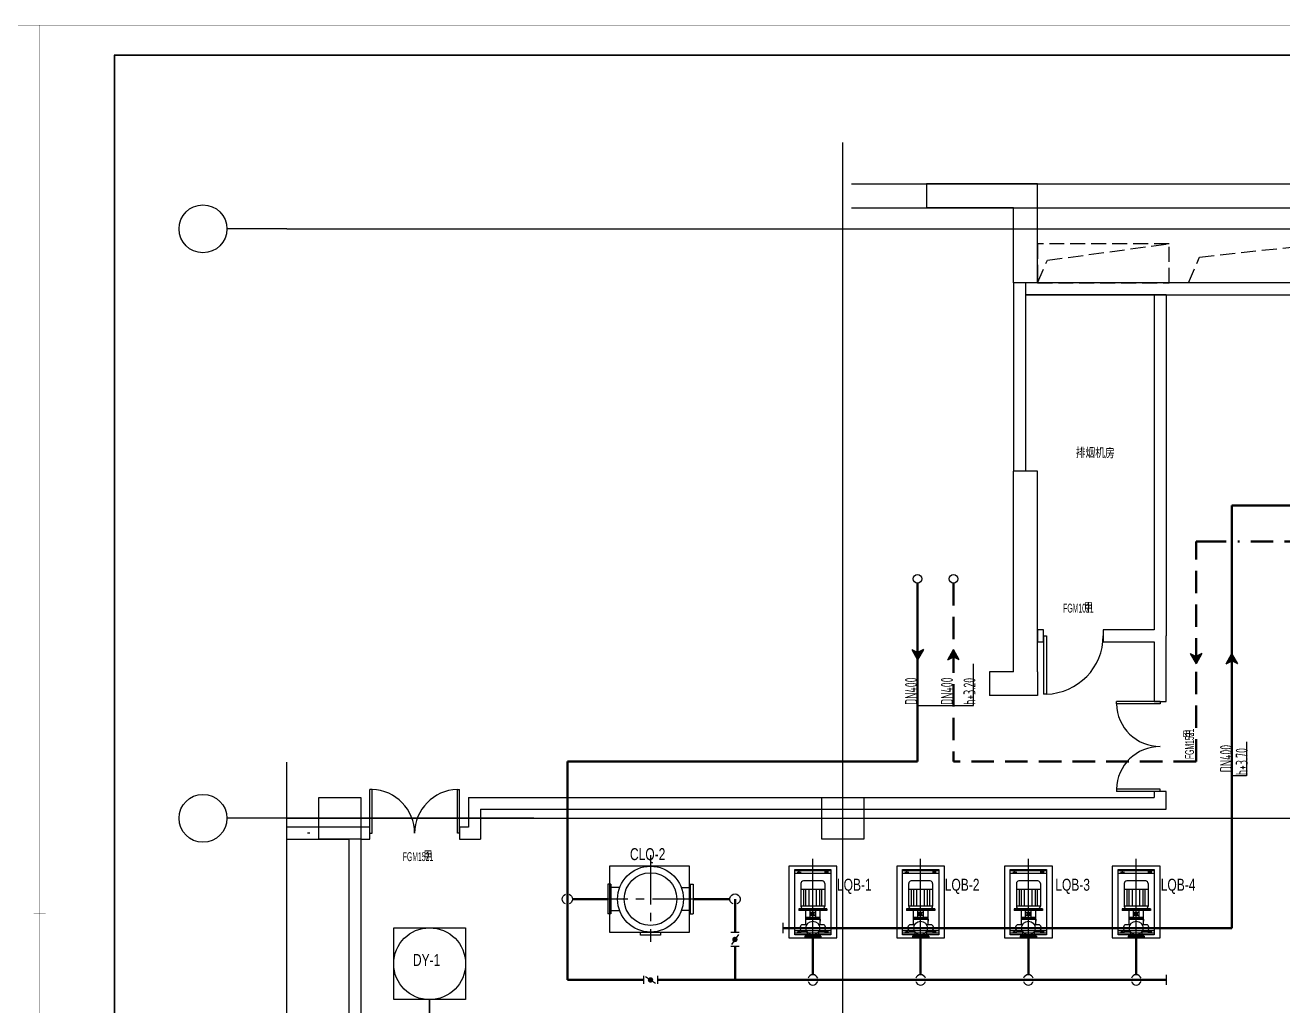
# Model space of a CAD drawing. Extents: x -253824 to 107923, y -224968 to 180578.
# Drawn here: x -212017 to -191013, y 71089 to 87477 of the extents above; entities that cross this region are included whole.
import ezdxf
from ezdxf.enums import TextEntityAlignment as Align

# ---------------------------------------------------------------- set-up
doc = ezdxf.new("R2010")
doc.units = 0
doc.header["$LTSCALE"] = 1000
doc.header["$MEASUREMENT"] = 0
for name, pattern in [('CENTER', [2, 1.25, -0.25, 0.25, -0.25]), ('CENTER2', [1.125, 0.75, -0.125, 0.125, -0.125]), ('DASH', [0.35, 0.25, -0.1]), ('DASHED', [0.75, 0.5, -0.25]), ('HIDDEN', [0.375, 0.25, -0.125])]:
    doc.linetypes.add(name, pattern=pattern)
doc.layers.get('0').update_dxf_attribs({"linetype": 'CONTINUOUS'})
for name, color, linetype in [('00-风量计算', 6, 'CONTINUOUS'), ('02-TEXT_房间', 7, 'CONTINUOUS'), ('A-TECH_结构', 21, 'CONTINUOUS'), ('A_STR-砌块墙', 121, 'CONTINUOUS'), ('A_STR-砼墙', 51, 'CONTINUOUS'), ('A_STR-砼柱', 51, 'CONTINUOUS'), ('AC_KTSG', 5, 'HIDDEN'), ('ACS_COM', 7, 'CONTINUOUS'), ('ACS_COM_BZ', 3, 'CONTINUOUS'), ('ACS_KT_FM', 3, 'CONTINUOUS'), ('AXIS', 3, 'CONTINUOUS'), ('AXIS_TEXT', 7, 'CONTINUOUS'), ('DEVICE', 2, 'CONTINUOUS'), ('DOOR_FIRE', 220, 'CONTINUOUS'), ('DOOR_FIRE_TEXT', 7, 'CONTINUOUS'), ('DOTE', 1, 'CONTINUOUS'), ('WALL', 9, 'CONTINUOUS'), ('改造', 7, 'CONTINUOUS')]:
    doc.layers.add(name, color=color, linetype=linetype)
doc.layers.add('ACS_KT_QG', color=4, linetype='CONTINUOUS', lineweight=50)
doc.layers.add('ACS_KT_QH', color=4, linetype='DASHED', lineweight=50)
doc.styles.add('_TCH_SPACE', font='ros.shx', dxfattribs={"width": 0.75, "height": 5, "bigfont": 'jd.shx'})
doc.styles.add('_TCH_WINDOW', font='ros.shx', dxfattribs={"width": 0.65, "height": 3.5, "bigfont": 'jd.shx'})
doc.styles.add('COMPLEX', font='COMPLEX')
doc.styles.add('HZF', font='ros.shx', dxfattribs={"width": 0.75, "bigfont": 'jd.shx'})
doc.styles.add('等高', font='ros1.shx', dxfattribs={"width": 0.7, "bigfont": 'jd.shx'})

# ---------------------------------------------------------------- blocks, each defined once
blk = doc.blocks.new('图框-A1')
for points, const_width in [([(0, 0), (841, 0), (841, 594), (0, 594)], 0.05), ([(766, 584), (25, 584), (25, 10), (766, 10)], 0.5)]:
    blk.add_lwpolyline(points, close=True, dxfattribs=dict(const_width=const_width))
at = {"const_width": 0.05}
for points in [[(0, 297), (2, 297)], [(841, 297), (839, 297)]]:
    blk.add_lwpolyline(points, dxfattribs=at)
blk = doc.blocks.new('_FZHK')
blk.add_lwpolyline([(-0.5, -0.5), (0.5, -0.5), (0.5, 0.5), (-0.5, 0.5)], close=True)
blk = doc.blocks.new('_AXISO')
blk.add_circle((0, 0), 0.5)
at = {"layer": 'AXIS_TEXT', "style": 'COMPLEX', "width": 1.041667}
blk.add_attdef('A', text='', height=0.56, dxfattribs=at).set_placement((-0.25, -0.28), (0.25, -0.28), align=Align.FIT)
blk = doc.blocks.new('l')
at = {"layer": 'A-TECH_结构', "linetype": 'DASH'}
for points in [[(-5150, 18300), (-4982, 18677), (-2950, 18950)], [(-2625, 18300), (-2444, 18728), (-400, 18950)]]:
    blk.add_lwpolyline(points, dxfattribs=at)
blk.add_lwpolyline([(-5150, 18300), (-2950, 18300), (-2950, 18950), (-5150, 18950)], close=True, dxfattribs=at)
at = {"layer": 'A_STR-砌块墙'}
for p, q in [((-5550, 18300), (-5550, 15150)), ((-5350, 18300), (-5550, 18300)), ((-5350, 18300), (-5350, 15150)), ((0, 18300), (-5350, 18300)), ((-5350, 18300), (-5350, 18100)), ((-3000, 18100), (-5350, 18100)), ((-5350, 18100), (0, 18100)), ((-3200, 18100), (-3200, 12500)), ((-3000, 18100), (-3000, 12400)), ((-5350, 15150), (-5550, 15150)), ((-5050, 12500), (-5150, 12500)), ((-5150, 12500), (-5150, 12300)), ((-5050, 12300), (-5050, 12500)), ((-3200, 12500), (-4050, 12500)), ((-4050, 12500), (-4050, 12300)), ((-3000, 11300), (-3000, 12400)), ((-5150, 12300), (-5050, 12300)), ((-4050, 12300), (-3200, 12300)), ((-3200, 12300), (-3200, 11300)), ((-3200, 11300), (-3000, 11300)), ((-14650, 9700), (-14550, 9700)), ((-14650, 9700), (-14650, 9500)), ((-14550, 9700), (-3200, 9700)), ((-3000, 9800), (-3200, 9800)), ((-3200, 9800), (-3200, 9700)), ((-3000, 9500), (-3000, 9800)), ((-14650, 9500), (-14650, 9200)), ((-14650, 9500), (-14650, 9500)), ((-14450, 9500), (-14450, 9000)), ((-14450, 9500), (-3000, 9500)), ((-16550, 9200), (-17685, 9200)), ((-16300, 9200), (-16550, 9200)), ((-16300, 9000), (-16300, 9200)), ((-14650, 9200), (-14800, 9200)), ((-14800, 9200), (-14800, 9000)), ((-17685, 9000), (-16650, 9000)), ((-16650, 9000), (-16650, -200)), ((-16450, 9000), (-16300, 9000)), ((-16450, 9000), (-16450, -200)), ((-14800, 9000), (-14450, 9000))]:
    blk.add_line(p, q, dxfattribs=at)
at = {"layer": 'A_STR-砼墙'}
for p, q in [((-8253, 19950), (9620, 19950)), ((-5150, 19950), (-7000, 19950)), ((-7000, 19950), (-7000, 19550)), ((-5150, 18300), (-5150, 19950)), ((-8253, 19550), (9470, 19550)), ((-5550, 19550), (-7000, 19550)), ((-5550, 18300), (-5550, 19550)), ((-5150, 18300), (-5550, 18300)), ((-5550, 11800), (-5550, 15150)), ((-5150, 15150), (-5550, 15150)), ((-5150, 11800), (-5150, 15150)), ((-5550, 11800), (-5950, 11800)), ((-5950, 11800), (-5950, 11400)), ((-5150, 11800), (-5150, 11800)), ((-5150, 11800), (-5150, 11400)), ((-5550, 11400), (-5950, 11400)), ((-5150, 11400), (-5550, 11400))]:
    blk.add_line(p, q, dxfattribs=at)
at = {"layer": 'ACS_COM_BZ'}
blk.add_line((-17685, 4781), (-17685, 10286), dxfattribs=at)
at = {"layer": 'AXIS'}
for p, q in [((-17685, 19200), (-18685, 19200)), ((-17685, 9350), (-18685, 9350))]:
    blk.add_line(p, q, dxfattribs=at)
at = {"layer": 'DOOR_FIRE'}
for p, q in [((-5050, 12400), (-5000, 12400)), ((-5050, 12400), (-5050, 11425)), ((-5000, 12400), (-5000, 11425)), ((-5000, 11425), (-5050, 11425)), ((-3100, 11300), (-3831, 11300)), ((-3831, 11262), (-3831, 11300)), ((-3100, 11262), (-3831, 11262)), ((-3100, 11300), (-3100, 11262)), ((-16300, 9100), (-16300, 9831)), ((-16262, 9831), (-16300, 9831)), ((-16262, 9100), (-16262, 9831)), ((-14837, 9100), (-14837, 9831)), ((-14837, 9831), (-14800, 9831)), ((-14800, 9100), (-14800, 9831)), ((-3100, 9837), (-3831, 9837)), ((-3831, 9837), (-3831, 9800)), ((-3100, 9800), (-3831, 9800)), ((-3100, 9800), (-3100, 9837)), ((-17300, 9100), (-17337, 9100)), ((-16300, 9100), (-16262, 9100)), ((-14800, 9100), (-14837, 9100))]:
    blk.add_line(p, q, dxfattribs=at)
for centre, radius, start, end in [((-5025, 12400), 975, 271.4693, 0), ((-3100, 11281), 731, 181.4693, 270), ((-3100, 9819), 731, 90, 178.5308), ((-16281, 9100), 731, 0, 88.5307), ((-14819, 9100), 731, 91.4693, 180)]:
    blk.add_arc(centre, radius, start, end, dxfattribs=at)
at = {"layer": 'DOTE'}
for p, q in [((-8400, -1506), (-8400, 20645)), ((-17685, 19200), (9770, 19200)), ((-17685, 9350), (9770, 9350))]:
    blk.add_line(p, q, dxfattribs=at)
at = {"layer": 'A_STR-砼柱', "extrusion": (0, 0, -1), "rotation": 270}
for p, xscale, yscale, zscale in [((16800, 9350), 700.0000000003783, 700.0000000003783, -700.0000000003747), ((8400, 9350), 700.0000000001455, 700.0000000001455, -700.0000000001455)]:
    blk.add_blockref('_FZHK', p, dxfattribs=dict(at, xscale=xscale, yscale=yscale, zscale=zscale))
at = {"layer": 'AXIS', "xscale": 800, "yscale": 800, "zscale": 800, "rotation": 270}
for p in [(-19085, 19200), (-19085, 9350)]:
    blk.add_blockref('_AXISO', p, dxfattribs=at)
at = {"layer": '02-TEXT_房间', "color": 6, "style": '_TCH_SPACE', "width": 0.75}
blk.add_text('排烟机房', height=173.6, rotation=359.1019, dxfattribs=at).set_placement((-4511, 15374))
at = {"layer": 'DOOR_FIRE_TEXT', "style": '_TCH_WINDOW'}
for s, height, width, p in [('FGM1021', 148.8, 0.458824, (-4719, 12788)), ('甲', 174, 0.65, (-4370, 12788)), ('FGM1521', 148.8, 0.458824, (-15748, 8635)), ('甲', 174, 0.65, (-15399, 8635))]:
    blk.add_text(s, height=height, dxfattribs=dict(at, width=width)).set_placement(p)
for s, height, width, p in [('甲', 174, 0.65, (-2535, 10688)), ('FGM1521', 148.8, 0.458824, (-2535, 10340))]:
    blk.add_text(s, height=height, rotation=90, dxfattribs=dict(at, width=width)).set_placement(p)
blk = doc.blocks.new('beng')
at = {"layer": 'DEVICE', "color": 7}
for p, q in [((65, -300), (65, 300)), ((65, 229), (105, 229)), ((85, 259), (85, 194)), ((105, -300), (105, 300)), ((455, -234), (455, 234)), ((1054, -300), (1054, 300)), ((1055, 229), (1095, 229)), ((1075, 259), (1075, 194)), ((1095, -300), (1095, 300)), ((0, -134), (0, 134)), ((294, -122), (294, 122)), ((310, -122), (310, 122)), ((326, -122), (326, 122)), ((326, 47), (439, 47)), ((358, -47), (358, 47)), ((358, 22), (408, 22)), ((408, -47), (408, 47)), ((512, -198), (512, 198)), ((512, 150), (789, 150)), ((512, 115), (789, 115)), ((512, 62), (789, 62)), ((789, -198), (789, 198)), ((85, -259), (85, -194)), ((326, -47), (439, -47)), ((358, -22), (408, -22)), ((512, -62), (789, -62)), ((512, -115), (789, -115)), ((512, -150), (789, -150)), ((1075, -259), (1075, -194)), ((65, -229), (105, -229)), ((1054, -229), (1095, -229))]:
    blk.add_line(p, q, dxfattribs=at)
at = {"layer": 'DEVICE', "color": 7, "linetype": 'CENTER', "ltscale": 500}
blk.add_line((-241, 0), (1293, 0), dxfattribs=at)
at = {"layer": 'DEVICE', "color": 7}
blk.add_lwpolyline([(40, 300), (1120, 300), (1120, -300), (40, -300)], close=True, dxfattribs=at)
for centre in [(85, 229), (1075, 229), (85, -229), (1075, -229)]:
    blk.add_circle(centre, 8.14, dxfattribs=at)
at = {"layer": 'WALL', "ltscale": 0.2}
for p, q in [((471, 234), (439, 234)), ((439, -234), (439, 234)), ((471, -234), (471, 234)), ((16, 134), (-16, 134)), ((-16, -134), (-16, 134)), ((16, -134), (16, 134)), ((89, 96), (16, 96)), ((95, 100), (95, 185)), ((205, 100), (205, 185)), ((439, 122), (205, 122)), ((296, 122), (264, 122)), ((471, -142), (471, 142)), ((889, 198), (512, 198)), ((930, -157), (930, 157)), ((16, -134), (-16, -134)), ((16, -134), (3, -134)), ((89, -96), (16, -96)), ((95, -185), (95, -100)), ((205, -185), (205, -100)), ((206, -122), (439, -122)), ((296, -122), (264, -122)), ((296, -122), (283, -122)), ((889, -198), (512, -198)), ((471, -234), (439, -234)), ((471, -234), (458, -234))]:
    blk.add_line(p, q, dxfattribs=at)
blk.add_circle((150, 0), 114, dxfattribs=at)
for centre, radius, start, end in [((150, 144), 68.9, 36.4877, 143.5123), ((512, 157), 40.7, 90, 180), ((889, 157), 40.7, 0, 90), ((150, -144), 68.9, 216.4877, 323.5123), ((512, -157), 40.7, 180, 270), ((889, -157), 40.7, 270, 0)]:
    blk.add_arc(centre, radius, start, end, dxfattribs=at)
blk = doc.blocks.new('H-PICPNT-69')
for start, end in [(19.4712, 160.5288), (199.4712, 340.5288)]:
    blk.add_arc((0, 0), 1.43, start, end)
blk = doc.blocks.new('H-PICPNT-65')
blk.add_circle((1.425, 0), 1.425)
blk = doc.blocks.new('350')
for p, q in [((-650, 225), (-650, -225)), ((-600, 225), (-650, 225)), ((-600, 225), (-600, -225)), ((600, 225), (600, -225)), ((600, 225), (650, 225)), ((650, 225), (650, -225)), ((-468, 175), (-600, 175)), ((-600, 175), (-600, -175)), ((468, 175), (600, 175)), ((600, 175), (600, -175)), ((-600, -175), (-468, -175)), ((600, -175), (468, -175)), ((-600, -225), (-650, -225)), ((600, -225), (650, -225)), ((-150, -550), (-150, -500)), ((-150, -500), (150, -500)), ((150, -550), (-150, -550)), ((150, -500), (150, -550))]:
    blk.add_line(p, q)
for radius in [500, 400]:
    blk.add_circle((0, 0), radius)
at = {"layer": 'ACS_COM_BZ', "color": 8, "linetype": 'CENTER2'}
for p, q in [((0, 666), (0, -650)), ((779, 0), (-747, 0))]:
    blk.add_line(p, q, dxfattribs=at)
blk = doc.blocks.new('H-PICPNT-66')
blk.add_arc((0, 0), 1.43, 199.4712, 160.5288)
blk = doc.blocks.new('H-PICPNT-91')
for p, q in [((-1.48, 0.87), (-1.48, -0.84)), ((1.07, 0.73), (-1.07, -0.7)), ((1.48, 0.87), (1.48, -0.84))]:
    blk.add_line(p, q)
at = {"const_width": 0.566}
blk.add_lwpolyline([(-0.28, 0, 1), (0.28, 0, 1)], format="xyb", close=True, dxfattribs=at)
blk = doc.blocks.new('箭头01')
at = {"ltscale": 10}
blk.add_hatch(color=7, dxfattribs=at).paths.add_polyline_path([(12, -101), (161, -173), (1, 113), (-159, -173), (-10, -101)])
at = {"color": 7, "ltscale": 10}
for p, q in [((-159, -173), (1, 113)), ((161, -173), (1, 113)), ((-159, -173), (-10, -101)), ((-10, -101), (12, -101)), ((161, -173), (12, -101))]:
    blk.add_line(p, q, dxfattribs=at)

msp = doc.modelspace()

# ---------------------------------------------------------------- linework, layer by layer
msp.add_lwpolyline([(-202260, 72323), (-200920, 72323), (-200920, 73423), (-202260, 73423), (-202260, 72323)])
at = {"layer": '00-风量计算'}
msp.add_lwpolyline([(-210523, 86976), (-173473, 86976), (-173473, 58276), (-210523, 58276)], close=True, dxfattribs=at)
at = {"layer": 'AC_KTSG', "linetype": 'Continuous', "lineweight": 35}
msp.add_line((-205262, 71193), (-205262, 70747), dxfattribs=at)
at = {"layer": 'ACS_COM_BZ'}
for p, q in [((-196177, 76110), (-196177, 76804)), ((-197112, 76110), (-196177, 76110)), ((-191618, 75501), (-191618, 74932)), ((-191618, 74932), (-191862, 74932)), ((-203520, 74223), (-208437, 74223)), ((-199362, 72474), (-199362, 72303)), ((-192962, 71609), (-192962, 71438))]:
    msp.add_line(p, q, dxfattribs=at)
at = {"layer": 'ACS_COM_BZ', "color": 8}
for points in [[(-198462, 73423), (-199262, 73423), (-199262, 72223), (-198462, 72223), (-198462, 73423)], [(-196662, 73423), (-197462, 73423), (-197462, 72223), (-196662, 72223), (-196662, 73423)], [(-194862, 73423), (-195662, 73423), (-195662, 72223), (-194862, 72223), (-194862, 73423)], [(-193062, 73423), (-193862, 73423), (-193862, 72223), (-193062, 72223), (-193062, 73423)], [(-205262, 71193), (-205862, 71193), (-205862, 72393), (-204662, 72393), (-204662, 71193), (-205262, 71193)]]:
    msp.add_lwpolyline(points, dxfattribs=at)
at = {"layer": 'ACS_COM_BZ'}
msp.add_circle((-205262, 71793), 600, dxfattribs=at)
at = {"layer": 'ACS_KT_QG'}
for p, q in [((-191862, 75248), (-191862, 79449)), ((-189312, 79449), (-191862, 79449)), ((-191962, 78849), (-192462, 78849)), ((-197112, 78153), (-197112, 75173)), ((-191862, 72389), (-191862, 75248)), ((-202962, 75173), (-202962, 71523)), ((-197112, 75173), (-202962, 75173)), ((-202288, 72873), (-202877, 72873)), ((-200248, 72873), (-200858, 72873)), ((-200162, 72873), (-200162, 72316)), ((-191862, 72389), (-199362, 72389)), ((-200162, 72080), (-200162, 71523)), ((-198862, 72221), (-198862, 71609)), ((-197062, 72221), (-197062, 71609)), ((-195262, 72221), (-195262, 71609)), ((-193462, 72221), (-193462, 71609)), ((-201691, 71523), (-202962, 71523)), ((-192962, 71523), (-201454, 71523))]:
    msp.add_line(p, q, dxfattribs=at)
at = {"layer": 'ACS_KT_QH', "ltscale": 0.75}
for p, q in [((-192462, 75173), (-192462, 78849)), ((-190612, 78849), (-191762, 78849)), ((-196512, 78153), (-196512, 75173)), ((-192462, 75173), (-196512, 75173))]:
    msp.add_line(p, q, dxfattribs=at)

# ---------------------------------------------------------------- block references
at = {"xscale": 50, "yscale": 50, "zscale": 50}
for p in [(-253823, 57776), (-211773, 57776)]:
    msp.add_blockref('图框-A1', p, dxfattribs=at)
at = {"xscale": 1.01, "yscale": 1.01, "rotation": 89.99999999999997}
for p in [(-198862, 72237), (-197062, 72237), (-195262, 72237), (-193462, 72237)]:
    msp.add_blockref('beng', p, dxfattribs=at)
at = {"layer": 'ACS_COM', "xscale": -0.5999999998603016, "yscale": 0.5999999998603016, "zscale": 0.5999999998603016, "rotation": 180}
for p in [(-197113, 76938), (-192463, 76871)]:
    msp.add_blockref('箭头01', p, dxfattribs=at)
at = {"layer": 'ACS_COM', "xscale": 0.5999999998603016, "yscale": 0.5999999998603016, "zscale": 0.5999999998603016}
for p in [(-196513, 76974), (-191863, 76907)]:
    msp.add_blockref('箭头01', p, dxfattribs=at)
at = {"layer": 'ACS_COM_BZ'}
msp.add_blockref('l', (-189962, 64873), dxfattribs=at)
at = {"layer": 'ACS_COM_BZ', "xscale": 1.1, "yscale": 1.1, "zscale": 1.1}
msp.add_blockref('350', (-201573, 72873), dxfattribs=at)
at = {"layer": 'ACS_KT_FM'}
for name, p, xscale, yscale, rotation in [('H-PICPNT-65', (-197184, 78225), 50, 50, 359.2231790169609), ('H-PICPNT-65', (-196584, 78225), 50, 50, 359.2231790169609), ('H-PICPNT-69', (-202962, 72873), -60, 60, 270), ('H-PICPNT-66', (-200162, 72873), -60, 60, 270.0000000000001)]:
    msp.add_blockref(name, p, dxfattribs=dict(at, xscale=xscale, yscale=yscale, rotation=rotation))
at = {"layer": 'ACS_KT_FM', "xscale": -80, "yscale": 80, "zscale": 1.25, "rotation": 270}
msp.add_blockref('H-PICPNT-91', (-200164, 72198), dxfattribs=at)
at = {"layer": 'ACS_KT_FM', "xscale": -80, "yscale": 80, "zscale": 1.25}
msp.add_blockref('H-PICPNT-91', (-201573, 71522), dxfattribs=at)
at = {"layer": 'ACS_KT_FM', "xscale": 60, "yscale": 60}
for p in [(-198862, 71523), (-197062, 71523), (-195262, 71523), (-193462, 71523)]:
    msp.add_blockref('H-PICPNT-69', p, dxfattribs=at)

# ---------------------------------------------------------------- texts
at = {"layer": 'ACS_COM_BZ', "style": '等高', "width": 0.7}
for s, p in [('DN400', (-197122, 76118)), ('DN400', (-196522, 76118)), ('h+3.20', (-196146, 76118)), ('DN400', (-191862, 74992)), ('h+3.70', (-191599, 74943))]:
    msp.add_text(s, height=200, rotation=90, dxfattribs=at).set_placement(p)
at = {"layer": '改造', "color": 6, "style": 'HZF', "width": 0.75}
for s, p in [('CLQ-2', (-201916, 73524)), ('LQB-1', (-198459, 73013)), ('LQB-2', (-196659, 73013)), ('LQB-3', (-194813, 73013)), ('LQB-4', (-193052, 73013)), ('DY-1', (-205541, 71756))]:
    msp.add_text(s, height=200, dxfattribs=at).set_placement(p)

doc.saveas('drawing.dxf')
